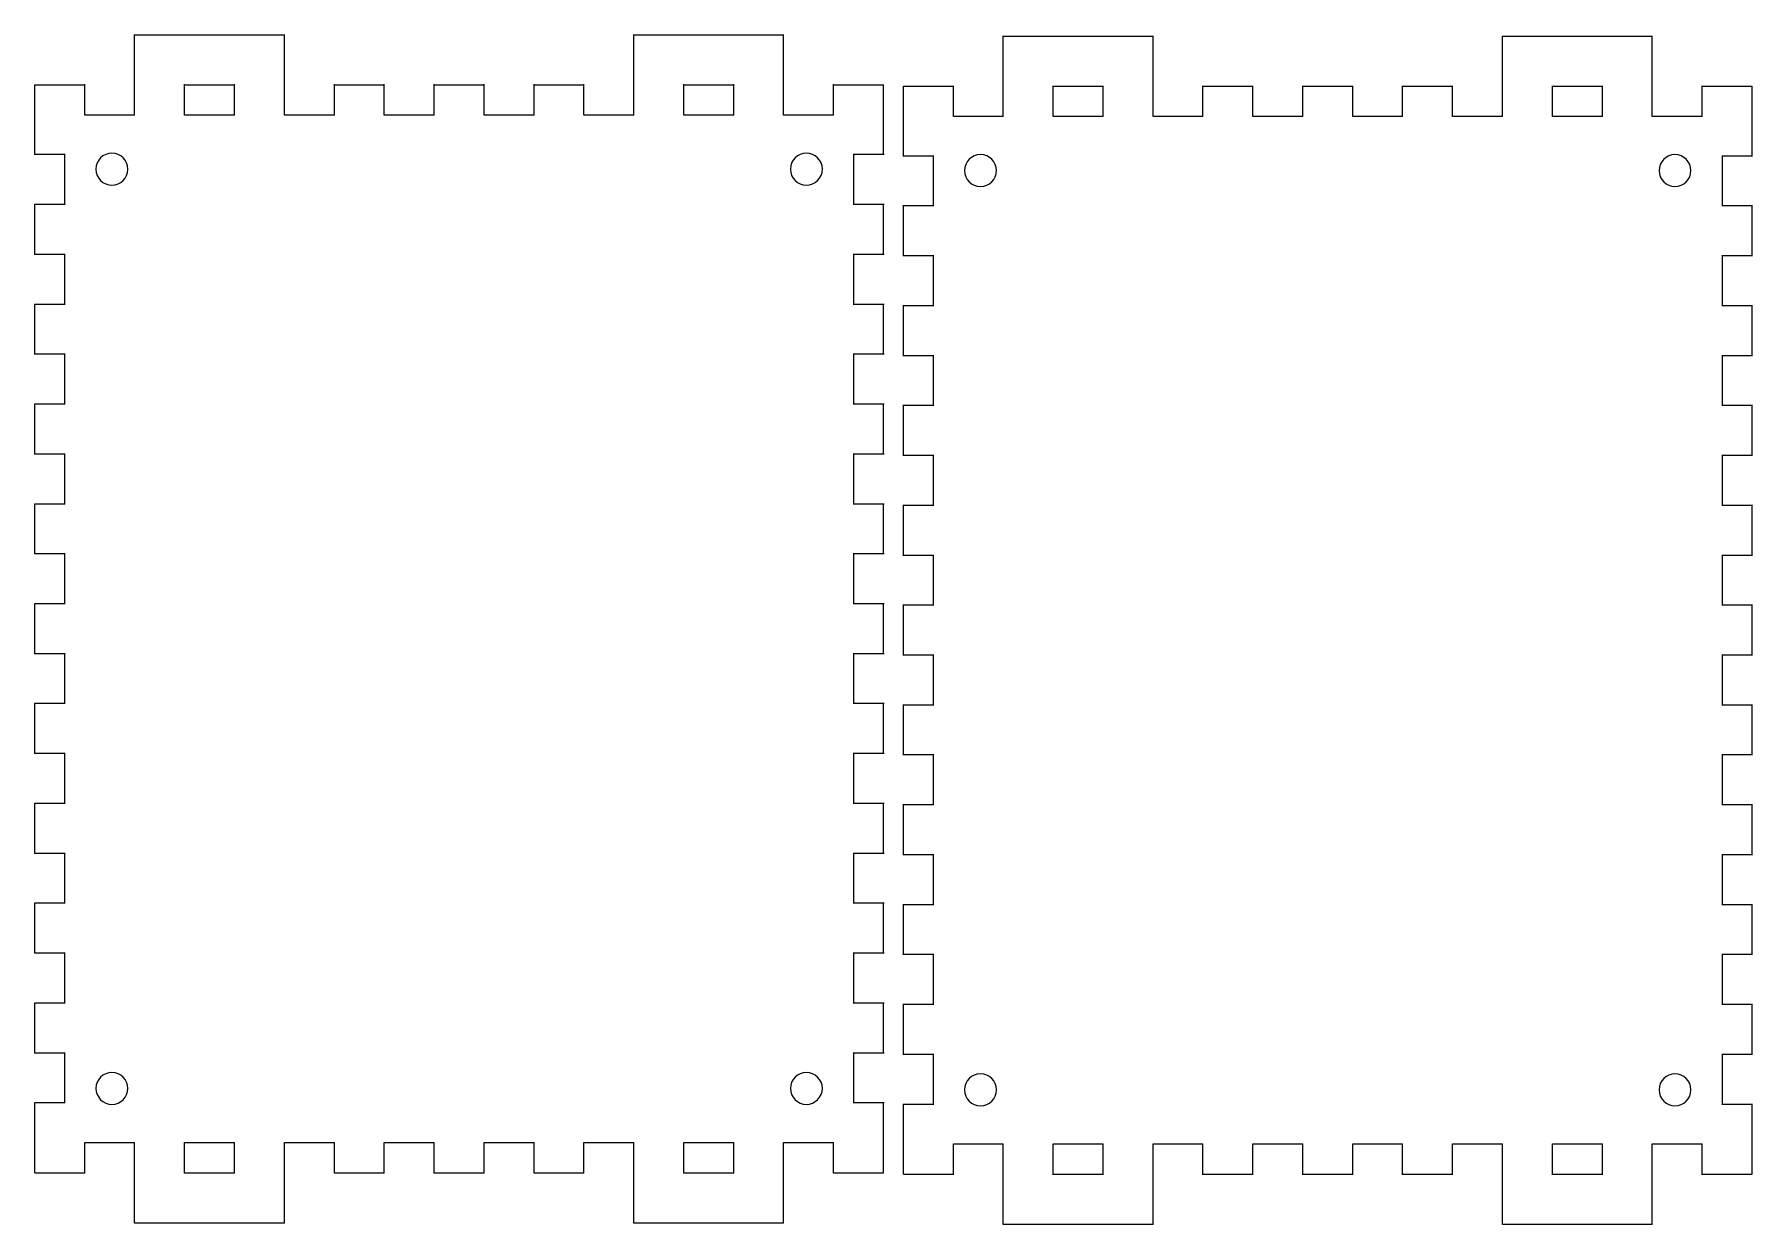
# Model space of a CAD drawing. Header units: centimetres. Extents: x -17.6 to 17, y -10.6 to 13.3.
# Drawn here: x -0.18 to 17.03, y -10.64 to 1.29 of the extents above; entities that cross this region are included whole.
import ezdxf

# ---------------------------------------------------------------- set-up
doc = ezdxf.new("R2010")
doc.units = ezdxf.units.CM
doc.header["$MEASUREMENT"] = 0
doc.layers.add('Layer 1', color=7, linetype='Continuous')

msp = doc.modelspace()

# ---------------------------------------------------------------- linework, layer by layer
at = {"layer": 'Layer 1', "lineweight": 9}
for points in [[(0.82829, 0.47715), (0.82829, 0.47715), (0.82829, 1.28715), (0.82829, 1.28715)], [(0.82829, 1.28215), (0.82829, 1.28215), (2.32829, 1.28215), (2.32829, 1.28215)], [(2.32829, 0.47715), (2.32829, 0.47715), (2.32829, 1.28715), (2.32829, 1.28715)], [(5.82829, 0.47715), (5.82829, 0.47715), (5.82829, 1.28715), (5.82829, 1.28715)], [(5.82829, 1.28215), (5.82829, 1.28215), (7.32829, 1.28215), (7.32829, 1.28215)], [(7.32829, 0.47715), (7.32829, 0.47715), (7.32829, 1.28715), (7.32829, 1.28715)], [(9.52829, 0.46286), (9.52829, 0.46286), (9.52829, 1.27286), (9.52829, 1.27286)], [(9.52829, 1.26786), (9.52829, 1.26786), (11.02829, 1.26786), (11.02829, 1.26786)], [(11.02829, 0.46286), (11.02829, 0.46286), (11.02829, 1.27286), (11.02829, 1.27286)], [(14.52829, 0.46286), (14.52829, 0.46286), (14.52829, 1.27286), (14.52829, 1.27286)], [(14.52829, 1.26786), (14.52829, 1.26786), (16.02829, 1.26786), (16.02829, 1.26786)], [(16.02829, 0.46286), (16.02829, 0.46286), (16.02829, 1.27286), (16.02829, 1.27286)], [(-0.17131, 0.08215), (-0.17131, 0.08215), (-0.17131, 0.78215), (-0.17131, 0.78215)], [(-0.17131, 0.78215), (-0.17131, 0.78215), (0.32829, 0.78215), (0.32829, 0.78215)], [(0.32829, 0.47715), (0.32829, 0.47715), (0.32829, 0.78715), (0.32829, 0.78715)], [(1.32829, 0.47715), (1.32829, 0.47715), (1.32829, 0.78715), (1.32829, 0.78715)], [(1.32829, 0.78215), (1.32829, 0.78215), (1.82829, 0.78215), (1.82829, 0.78215)], [(1.82829, 0.47715), (1.82829, 0.47715), (1.82829, 0.78715), (1.82829, 0.78715)], [(2.82829, 0.47715), (2.82829, 0.47715), (2.82829, 0.78715), (2.82829, 0.78715)], [(2.82829, 0.78215), (2.82829, 0.78215), (3.32829, 0.78215), (3.32829, 0.78215)], [(3.32829, 0.47715), (3.32829, 0.47715), (3.32829, 0.78715), (3.32829, 0.78715)], [(3.82829, 0.47715), (3.82829, 0.47715), (3.82829, 0.78715), (3.82829, 0.78715)], [(3.82829, 0.78215), (3.82829, 0.78215), (4.32829, 0.78215), (4.32829, 0.78215)], [(4.32829, 0.47715), (4.32829, 0.47715), (4.32829, 0.78715), (4.32829, 0.78715)], [(4.82829, 0.47715), (4.82829, 0.47715), (4.82829, 0.78715), (4.82829, 0.78715)], [(4.82829, 0.78215), (4.82829, 0.78215), (5.32829, 0.78215), (5.32829, 0.78215)], [(5.32829, 0.47715), (5.32829, 0.47715), (5.32829, 0.78715), (5.32829, 0.78715)], [(6.32829, 0.47715), (6.32829, 0.47715), (6.32829, 0.78715), (6.32829, 0.78715)], [(6.32829, 0.78215), (6.32829, 0.78215), (6.82829, 0.78215), (6.82829, 0.78215)], [(6.82829, 0.47715), (6.82829, 0.47715), (6.82829, 0.78715), (6.82829, 0.78715)], [(7.82829, 0.47715), (7.82829, 0.47715), (7.82829, 0.78715), (7.82829, 0.78715)], [(7.82829, 0.78215), (7.82829, 0.78215), (8.32789, 0.78215), (8.32789, 0.78215)], [(8.32789, 0.08215), (8.32789, 0.08215), (8.32789, 0.78215), (8.32789, 0.78215)], [(8.52869, 0.06786), (8.52869, 0.06786), (8.52869, 0.76786), (8.52869, 0.76786)], [(8.52869, 0.76786), (8.52869, 0.76786), (9.02829, 0.76786), (9.02829, 0.76786)], [(9.02829, 0.46286), (9.02829, 0.46286), (9.02829, 0.77286), (9.02829, 0.77286)], [(10.02829, 0.46286), (10.02829, 0.46286), (10.02829, 0.77286), (10.02829, 0.77286)], [(10.02829, 0.76786), (10.02829, 0.76786), (10.52829, 0.76786), (10.52829, 0.76786)], [(10.52829, 0.46286), (10.52829, 0.46286), (10.52829, 0.77286), (10.52829, 0.77286)], [(11.52829, 0.46286), (11.52829, 0.46286), (11.52829, 0.77286), (11.52829, 0.77286)], [(11.52829, 0.76786), (11.52829, 0.76786), (12.02829, 0.76786), (12.02829, 0.76786)], [(12.02829, 0.46286), (12.02829, 0.46286), (12.02829, 0.77286), (12.02829, 0.77286)], [(12.52829, 0.46286), (12.52829, 0.46286), (12.52829, 0.77286), (12.52829, 0.77286)], [(12.52829, 0.76786), (12.52829, 0.76786), (13.02829, 0.76786), (13.02829, 0.76786)], [(13.02829, 0.46286), (13.02829, 0.46286), (13.02829, 0.77286), (13.02829, 0.77286)], [(13.52829, 0.46286), (13.52829, 0.46286), (13.52829, 0.77286), (13.52829, 0.77286)], [(13.52829, 0.76786), (13.52829, 0.76786), (14.02829, 0.76786), (14.02829, 0.76786)], [(14.02829, 0.46286), (14.02829, 0.46286), (14.02829, 0.77286), (14.02829, 0.77286)], [(15.02829, 0.46286), (15.02829, 0.46286), (15.02829, 0.77286), (15.02829, 0.77286)], [(15.02829, 0.76786), (15.02829, 0.76786), (15.52829, 0.76786), (15.52829, 0.76786)], [(15.52829, 0.46286), (15.52829, 0.46286), (15.52829, 0.77286), (15.52829, 0.77286)], [(16.52829, 0.46286), (16.52829, 0.46286), (16.52829, 0.77286), (16.52829, 0.77286)], [(16.52829, 0.76786), (16.52829, 0.76786), (17.02789, 0.76786), (17.02789, 0.76786)], [(17.02789, 0.06786), (17.02789, 0.06786), (17.02789, 0.76786), (17.02789, 0.76786)], [(0.32829, 0.48215), (0.32829, 0.48215), (0.82829, 0.48215), (0.82829, 0.48215)], [(1.32829, 0.48215), (1.32829, 0.48215), (1.82829, 0.48215), (1.82829, 0.48215)], [(2.32829, 0.48215), (2.32829, 0.48215), (2.82829, 0.48215), (2.82829, 0.48215)], [(3.32829, 0.48215), (3.32829, 0.48215), (3.82829, 0.48215), (3.82829, 0.48215)], [(4.32829, 0.48215), (4.32829, 0.48215), (4.82829, 0.48215), (4.82829, 0.48215)], [(5.32829, 0.48215), (5.32829, 0.48215), (5.82829, 0.48215), (5.82829, 0.48215)], [(6.32829, 0.48215), (6.32829, 0.48215), (6.82829, 0.48215), (6.82829, 0.48215)], [(7.32829, 0.48215), (7.32829, 0.48215), (7.82829, 0.48215), (7.82829, 0.48215)], [(9.02829, 0.46786), (9.02829, 0.46786), (9.52829, 0.46786), (9.52829, 0.46786)], [(10.02829, 0.46786), (10.02829, 0.46786), (10.52829, 0.46786), (10.52829, 0.46786)], [(11.02829, 0.46786), (11.02829, 0.46786), (11.52829, 0.46786), (11.52829, 0.46786)], [(12.02829, 0.46786), (12.02829, 0.46786), (12.52829, 0.46786), (12.52829, 0.46786)], [(13.02829, 0.46786), (13.02829, 0.46786), (13.52829, 0.46786), (13.52829, 0.46786)], [(14.02829, 0.46786), (14.02829, 0.46786), (14.52829, 0.46786), (14.52829, 0.46786)], [(15.02829, 0.46786), (15.02829, 0.46786), (15.52829, 0.46786), (15.52829, 0.46786)], [(16.02829, 0.46786), (16.02829, 0.46786), (16.52829, 0.46786), (16.52829, 0.46786)], [(0.13369, 0.08215), (0.13369, 0.08215), (-0.17631, 0.08215), (-0.17631, 0.08215)], [(0.1287, -0.41785), (0.1287, -0.41785), (0.1287, 0.08215), (0.1287, 0.08215)], [(8.33369, 0.08215), (8.33369, 0.08215), (8.02369, 0.08215), (8.02369, 0.08215)], [(8.02789, 0.08215), (8.02789, 0.08215), (8.02789, -0.41785), (8.02789, -0.41785)], [(8.83369, 0.06786), (8.83369, 0.06786), (8.52369, 0.06786), (8.52369, 0.06786)], [(8.8287, -0.43214), (8.8287, -0.43214), (8.8287, 0.06786), (8.8287, 0.06786)], [(17.03369, 0.06786), (17.03369, 0.06786), (16.72369, 0.06786), (16.72369, 0.06786)], [(16.72789, 0.06786), (16.72789, 0.06786), (16.72789, -0.43214), (16.72789, -0.43214)], [(0.13369, -0.41785), (0.13369, -0.41785), (-0.17631, -0.41785), (-0.17631, -0.41785)], [(-0.17131, -0.91785), (-0.17131, -0.91785), (-0.17131, -0.41785), (-0.17131, -0.41785)], [(8.33369, -0.41785), (8.33369, -0.41785), (8.02369, -0.41785), (8.02369, -0.41785)], [(8.32789, -0.91785), (8.32789, -0.91785), (8.32789, -0.41785), (8.32789, -0.41785)], [(8.83369, -0.43214), (8.83369, -0.43214), (8.52369, -0.43214), (8.52369, -0.43214)], [(8.52869, -0.93214), (8.52869, -0.93214), (8.52869, -0.43214), (8.52869, -0.43214)], [(17.03369, -0.43214), (17.03369, -0.43214), (16.72369, -0.43214), (16.72369, -0.43214)], [(17.02789, -0.93214), (17.02789, -0.93214), (17.02789, -0.43214), (17.02789, -0.43214)], [(0.13369, -0.91785), (0.13369, -0.91785), (-0.17631, -0.91785), (-0.17631, -0.91785)], [(0.1287, -1.41785), (0.1287, -1.41785), (0.1287, -0.91785), (0.1287, -0.91785)], [(8.33369, -0.91785), (8.33369, -0.91785), (8.02369, -0.91785), (8.02369, -0.91785)], [(8.02789, -0.91785), (8.02789, -0.91785), (8.02789, -1.41785), (8.02789, -1.41785)], [(8.83369, -0.93214), (8.83369, -0.93214), (8.52369, -0.93214), (8.52369, -0.93214)], [(8.8287, -1.43214), (8.8287, -1.43214), (8.8287, -0.93214), (8.8287, -0.93214)], [(17.03369, -0.93214), (17.03369, -0.93214), (16.72369, -0.93214), (16.72369, -0.93214)], [(16.72789, -0.93214), (16.72789, -0.93214), (16.72789, -1.43214), (16.72789, -1.43214)], [(0.13369, -1.41785), (0.13369, -1.41785), (-0.17631, -1.41785), (-0.17631, -1.41785)], [(-0.17131, -1.91785), (-0.17131, -1.91785), (-0.17131, -1.41785), (-0.17131, -1.41785)], [(8.33369, -1.41785), (8.33369, -1.41785), (8.02369, -1.41785), (8.02369, -1.41785)], [(8.32789, -1.91785), (8.32789, -1.91785), (8.32789, -1.41785), (8.32789, -1.41785)], [(8.83369, -1.43214), (8.83369, -1.43214), (8.52369, -1.43214), (8.52369, -1.43214)], [(8.52869, -1.93214), (8.52869, -1.93214), (8.52869, -1.43214), (8.52869, -1.43214)], [(17.03369, -1.43214), (17.03369, -1.43214), (16.72369, -1.43214), (16.72369, -1.43214)], [(17.02789, -1.93214), (17.02789, -1.93214), (17.02789, -1.43214), (17.02789, -1.43214)], [(0.13369, -1.91785), (0.13369, -1.91785), (-0.17631, -1.91785), (-0.17631, -1.91785)], [(0.1287, -2.41785), (0.1287, -2.41785), (0.1287, -1.91785), (0.1287, -1.91785)], [(8.33369, -1.91785), (8.33369, -1.91785), (8.02369, -1.91785), (8.02369, -1.91785)], [(8.02789, -1.91785), (8.02789, -1.91785), (8.02789, -2.41785), (8.02789, -2.41785)], [(8.83369, -1.93214), (8.83369, -1.93214), (8.52369, -1.93214), (8.52369, -1.93214)], [(8.8287, -2.43214), (8.8287, -2.43214), (8.8287, -1.93214), (8.8287, -1.93214)], [(17.03369, -1.93214), (17.03369, -1.93214), (16.72369, -1.93214), (16.72369, -1.93214)], [(16.72789, -1.93214), (16.72789, -1.93214), (16.72789, -2.43214), (16.72789, -2.43214)], [(0.13369, -2.41785), (0.13369, -2.41785), (-0.17631, -2.41785), (-0.17631, -2.41785)], [(-0.17131, -2.91785), (-0.17131, -2.91785), (-0.17131, -2.41785), (-0.17131, -2.41785)], [(8.33369, -2.41785), (8.33369, -2.41785), (8.02369, -2.41785), (8.02369, -2.41785)], [(8.32789, -2.91785), (8.32789, -2.91785), (8.32789, -2.41785), (8.32789, -2.41785)], [(8.83369, -2.43214), (8.83369, -2.43214), (8.52369, -2.43214), (8.52369, -2.43214)], [(8.52869, -2.93214), (8.52869, -2.93214), (8.52869, -2.43214), (8.52869, -2.43214)], [(17.03369, -2.43214), (17.03369, -2.43214), (16.72369, -2.43214), (16.72369, -2.43214)], [(17.02789, -2.93214), (17.02789, -2.93214), (17.02789, -2.43214), (17.02789, -2.43214)], [(0.13369, -2.91785), (0.13369, -2.91785), (-0.17631, -2.91785), (-0.17631, -2.91785)], [(0.1287, -3.41785), (0.1287, -3.41785), (0.1287, -2.91785), (0.1287, -2.91785)], [(8.33369, -2.91785), (8.33369, -2.91785), (8.02369, -2.91785), (8.02369, -2.91785)], [(8.02789, -2.91785), (8.02789, -2.91785), (8.02789, -3.41785), (8.02789, -3.41785)], [(8.83369, -2.93214), (8.83369, -2.93214), (8.52369, -2.93214), (8.52369, -2.93214)], [(8.8287, -3.43214), (8.8287, -3.43214), (8.8287, -2.93214), (8.8287, -2.93214)], [(17.03369, -2.93214), (17.03369, -2.93214), (16.72369, -2.93214), (16.72369, -2.93214)], [(16.72789, -2.93214), (16.72789, -2.93214), (16.72789, -3.43214), (16.72789, -3.43214)], [(0.13369, -3.41785), (0.13369, -3.41785), (-0.17631, -3.41785), (-0.17631, -3.41785)], [(-0.17131, -3.91785), (-0.17131, -3.91785), (-0.17131, -3.41785), (-0.17131, -3.41785)], [(8.33369, -3.41785), (8.33369, -3.41785), (8.02369, -3.41785), (8.02369, -3.41785)], [(8.32789, -3.91785), (8.32789, -3.91785), (8.32789, -3.41785), (8.32789, -3.41785)], [(8.83369, -3.43214), (8.83369, -3.43214), (8.52369, -3.43214), (8.52369, -3.43214)], [(8.52869, -3.93214), (8.52869, -3.93214), (8.52869, -3.43214), (8.52869, -3.43214)], [(17.03369, -3.43214), (17.03369, -3.43214), (16.72369, -3.43214), (16.72369, -3.43214)], [(17.02789, -3.93214), (17.02789, -3.93214), (17.02789, -3.43214), (17.02789, -3.43214)], [(0.13369, -3.91785), (0.13369, -3.91785), (-0.17631, -3.91785), (-0.17631, -3.91785)], [(0.1287, -4.41785), (0.1287, -4.41785), (0.1287, -3.91785), (0.1287, -3.91785)], [(8.33369, -3.91785), (8.33369, -3.91785), (8.02369, -3.91785), (8.02369, -3.91785)], [(8.02789, -3.91785), (8.02789, -3.91785), (8.02789, -4.41785), (8.02789, -4.41785)], [(8.83369, -3.93214), (8.83369, -3.93214), (8.52369, -3.93214), (8.52369, -3.93214)], [(8.8287, -4.43214), (8.8287, -4.43214), (8.8287, -3.93214), (8.8287, -3.93214)], [(17.03369, -3.93214), (17.03369, -3.93214), (16.72369, -3.93214), (16.72369, -3.93214)], [(16.72789, -3.93214), (16.72789, -3.93214), (16.72789, -4.43214), (16.72789, -4.43214)], [(0.13369, -4.41785), (0.13369, -4.41785), (-0.17631, -4.41785), (-0.17631, -4.41785)], [(-0.17131, -4.91785), (-0.17131, -4.91785), (-0.17131, -4.41785), (-0.17131, -4.41785)], [(8.33369, -4.41785), (8.33369, -4.41785), (8.02369, -4.41785), (8.02369, -4.41785)], [(8.32789, -4.91785), (8.32789, -4.91785), (8.32789, -4.41785), (8.32789, -4.41785)], [(8.83369, -4.43214), (8.83369, -4.43214), (8.52369, -4.43214), (8.52369, -4.43214)], [(8.52869, -4.93214), (8.52869, -4.93214), (8.52869, -4.43214), (8.52869, -4.43214)], [(17.03369, -4.43214), (17.03369, -4.43214), (16.72369, -4.43214), (16.72369, -4.43214)], [(17.02789, -4.93214), (17.02789, -4.93214), (17.02789, -4.43214), (17.02789, -4.43214)], [(0.13369, -4.91785), (0.13369, -4.91785), (-0.17631, -4.91785), (-0.17631, -4.91785)], [(0.1287, -5.41785), (0.1287, -5.41785), (0.1287, -4.91785), (0.1287, -4.91785)], [(8.33369, -4.91785), (8.33369, -4.91785), (8.02369, -4.91785), (8.02369, -4.91785)], [(8.02789, -4.91785), (8.02789, -4.91785), (8.02789, -5.41785), (8.02789, -5.41785)], [(8.83369, -4.93214), (8.83369, -4.93214), (8.52369, -4.93214), (8.52369, -4.93214)], [(8.8287, -5.43214), (8.8287, -5.43214), (8.8287, -4.93214), (8.8287, -4.93214)], [(17.03369, -4.93214), (17.03369, -4.93214), (16.72369, -4.93214), (16.72369, -4.93214)], [(16.72789, -4.93214), (16.72789, -4.93214), (16.72789, -5.43214), (16.72789, -5.43214)], [(0.13369, -5.41785), (0.13369, -5.41785), (-0.17631, -5.41785), (-0.17631, -5.41785)], [(-0.17131, -5.91785), (-0.17131, -5.91785), (-0.17131, -5.41785), (-0.17131, -5.41785)], [(8.33369, -5.41785), (8.33369, -5.41785), (8.02369, -5.41785), (8.02369, -5.41785)], [(8.32789, -5.91785), (8.32789, -5.91785), (8.32789, -5.41785), (8.32789, -5.41785)], [(8.83369, -5.43214), (8.83369, -5.43214), (8.52369, -5.43214), (8.52369, -5.43214)], [(8.52869, -5.93214), (8.52869, -5.93214), (8.52869, -5.43214), (8.52869, -5.43214)], [(17.03369, -5.43214), (17.03369, -5.43214), (16.72369, -5.43214), (16.72369, -5.43214)], [(17.02789, -5.93214), (17.02789, -5.93214), (17.02789, -5.43214), (17.02789, -5.43214)], [(0.13369, -5.91785), (0.13369, -5.91785), (-0.17631, -5.91785), (-0.17631, -5.91785)], [(0.1287, -6.41785), (0.1287, -6.41785), (0.1287, -5.91785), (0.1287, -5.91785)], [(8.33369, -5.91785), (8.33369, -5.91785), (8.02369, -5.91785), (8.02369, -5.91785)], [(8.02789, -5.91785), (8.02789, -5.91785), (8.02789, -6.41785), (8.02789, -6.41785)], [(8.83369, -5.93214), (8.83369, -5.93214), (8.52369, -5.93214), (8.52369, -5.93214)], [(8.8287, -6.43214), (8.8287, -6.43214), (8.8287, -5.93214), (8.8287, -5.93214)], [(17.03369, -5.93214), (17.03369, -5.93214), (16.72369, -5.93214), (16.72369, -5.93214)], [(16.72789, -5.93214), (16.72789, -5.93214), (16.72789, -6.43214), (16.72789, -6.43214)], [(0.13369, -6.41785), (0.13369, -6.41785), (-0.17631, -6.41785), (-0.17631, -6.41785)], [(-0.17131, -6.91785), (-0.17131, -6.91785), (-0.17131, -6.41785), (-0.17131, -6.41785)], [(8.33369, -6.41785), (8.33369, -6.41785), (8.02369, -6.41785), (8.02369, -6.41785)], [(8.32789, -6.91785), (8.32789, -6.91785), (8.32789, -6.41785), (8.32789, -6.41785)], [(8.83369, -6.43214), (8.83369, -6.43214), (8.52369, -6.43214), (8.52369, -6.43214)], [(8.52869, -6.93214), (8.52869, -6.93214), (8.52869, -6.43214), (8.52869, -6.43214)], [(17.03369, -6.43214), (17.03369, -6.43214), (16.72369, -6.43214), (16.72369, -6.43214)], [(17.02789, -6.93214), (17.02789, -6.93214), (17.02789, -6.43214), (17.02789, -6.43214)], [(0.13369, -6.91785), (0.13369, -6.91785), (-0.17631, -6.91785), (-0.17631, -6.91785)], [(0.1287, -7.41785), (0.1287, -7.41785), (0.1287, -6.91785), (0.1287, -6.91785)], [(8.33369, -6.91785), (8.33369, -6.91785), (8.02369, -6.91785), (8.02369, -6.91785)], [(8.02789, -6.91785), (8.02789, -6.91785), (8.02789, -7.41785), (8.02789, -7.41785)], [(8.83369, -6.93214), (8.83369, -6.93214), (8.52369, -6.93214), (8.52369, -6.93214)], [(8.8287, -7.43214), (8.8287, -7.43214), (8.8287, -6.93214), (8.8287, -6.93214)], [(17.03369, -6.93214), (17.03369, -6.93214), (16.72369, -6.93214), (16.72369, -6.93214)], [(16.72789, -6.93214), (16.72789, -6.93214), (16.72789, -7.43214), (16.72789, -7.43214)], [(0.13369, -7.41785), (0.13369, -7.41785), (-0.17631, -7.41785), (-0.17631, -7.41785)], [(-0.17131, -7.91785), (-0.17131, -7.91785), (-0.17131, -7.41785), (-0.17131, -7.41785)], [(8.33369, -7.41785), (8.33369, -7.41785), (8.02369, -7.41785), (8.02369, -7.41785)], [(8.32789, -7.91785), (8.32789, -7.91785), (8.32789, -7.41785), (8.32789, -7.41785)], [(8.83369, -7.43214), (8.83369, -7.43214), (8.52369, -7.43214), (8.52369, -7.43214)], [(8.52869, -7.93214), (8.52869, -7.93214), (8.52869, -7.43214), (8.52869, -7.43214)], [(17.03369, -7.43214), (17.03369, -7.43214), (16.72369, -7.43214), (16.72369, -7.43214)], [(17.02789, -7.93214), (17.02789, -7.93214), (17.02789, -7.43214), (17.02789, -7.43214)], [(0.13369, -7.91785), (0.13369, -7.91785), (-0.17631, -7.91785), (-0.17631, -7.91785)], [(0.1287, -8.41785), (0.1287, -8.41785), (0.1287, -7.91785), (0.1287, -7.91785)], [(8.33369, -7.91785), (8.33369, -7.91785), (8.02369, -7.91785), (8.02369, -7.91785)], [(8.02789, -7.91785), (8.02789, -7.91785), (8.02789, -8.41785), (8.02789, -8.41785)], [(8.83369, -7.93214), (8.83369, -7.93214), (8.52369, -7.93214), (8.52369, -7.93214)], [(8.8287, -8.43214), (8.8287, -8.43214), (8.8287, -7.93214), (8.8287, -7.93214)], [(17.03369, -7.93214), (17.03369, -7.93214), (16.72369, -7.93214), (16.72369, -7.93214)], [(16.72789, -7.93214), (16.72789, -7.93214), (16.72789, -8.43214), (16.72789, -8.43214)], [(0.13369, -8.41785), (0.13369, -8.41785), (-0.17631, -8.41785), (-0.17631, -8.41785)], [(-0.17131, -8.91785), (-0.17131, -8.91785), (-0.17131, -8.41785), (-0.17131, -8.41785)], [(8.33369, -8.41785), (8.33369, -8.41785), (8.02369, -8.41785), (8.02369, -8.41785)], [(8.32789, -8.91785), (8.32789, -8.91785), (8.32789, -8.41785), (8.32789, -8.41785)], [(8.83369, -8.43214), (8.83369, -8.43214), (8.52369, -8.43214), (8.52369, -8.43214)], [(8.52869, -8.93214), (8.52869, -8.93214), (8.52869, -8.43214), (8.52869, -8.43214)], [(17.03369, -8.43214), (17.03369, -8.43214), (16.72369, -8.43214), (16.72369, -8.43214)], [(17.02789, -8.93214), (17.02789, -8.93214), (17.02789, -8.43214), (17.02789, -8.43214)], [(0.13369, -8.91785), (0.13369, -8.91785), (-0.17631, -8.91785), (-0.17631, -8.91785)], [(0.1287, -9.41785), (0.1287, -9.41785), (0.1287, -8.91785), (0.1287, -8.91785)], [(8.33369, -8.91785), (8.33369, -8.91785), (8.02369, -8.91785), (8.02369, -8.91785)], [(8.02789, -8.91785), (8.02789, -8.91785), (8.02789, -9.41785), (8.02789, -9.41785)], [(8.83369, -8.93214), (8.83369, -8.93214), (8.52369, -8.93214), (8.52369, -8.93214)], [(8.8287, -9.43214), (8.8287, -9.43214), (8.8287, -8.93214), (8.8287, -8.93214)], [(17.03369, -8.93214), (17.03369, -8.93214), (16.72369, -8.93214), (16.72369, -8.93214)], [(16.72789, -8.93214), (16.72789, -8.93214), (16.72789, -9.43214), (16.72789, -9.43214)], [(0.13369, -9.41785), (0.13369, -9.41785), (-0.17631, -9.41785), (-0.17631, -9.41785)], [(-0.17131, -10.11785), (-0.17131, -10.11785), (-0.17131, -9.41785), (-0.17131, -9.41785)], [(8.33369, -9.41785), (8.33369, -9.41785), (8.02369, -9.41785), (8.02369, -9.41785)], [(8.32789, -10.11785), (8.32789, -10.11785), (8.32789, -9.41785), (8.32789, -9.41785)], [(8.83369, -9.43214), (8.83369, -9.43214), (8.52369, -9.43214), (8.52369, -9.43214)], [(8.52869, -10.13214), (8.52869, -10.13214), (8.52869, -9.43214), (8.52869, -9.43214)], [(17.03369, -9.43214), (17.03369, -9.43214), (16.72369, -9.43214), (16.72369, -9.43214)], [(17.02789, -10.13214), (17.02789, -10.13214), (17.02789, -9.43214), (17.02789, -9.43214)], [(0.32829, -10.12285), (0.32829, -10.12285), (0.32829, -9.81285), (0.32829, -9.81285)], [(0.82829, -9.81785), (0.82829, -9.81785), (0.32829, -9.81785), (0.32829, -9.81785)], [(0.82829, -10.62285), (0.82829, -10.62285), (0.82829, -9.81285), (0.82829, -9.81285)], [(1.32829, -10.12285), (1.32829, -10.12285), (1.32829, -9.81285), (1.32829, -9.81285)], [(1.82829, -9.81785), (1.82829, -9.81785), (1.32829, -9.81785), (1.32829, -9.81785)], [(1.82829, -10.12285), (1.82829, -10.12285), (1.82829, -9.81285), (1.82829, -9.81285)], [(2.32829, -10.62285), (2.32829, -10.62285), (2.32829, -9.81285), (2.32829, -9.81285)], [(2.82829, -9.81785), (2.82829, -9.81785), (2.32829, -9.81785), (2.32829, -9.81785)], [(2.82829, -10.12285), (2.82829, -10.12285), (2.82829, -9.81285), (2.82829, -9.81285)], [(3.32829, -10.12285), (3.32829, -10.12285), (3.32829, -9.81285), (3.32829, -9.81285)], [(3.82829, -9.81785), (3.82829, -9.81785), (3.32829, -9.81785), (3.32829, -9.81785)], [(3.82829, -10.12285), (3.82829, -10.12285), (3.82829, -9.81285), (3.82829, -9.81285)], [(4.32829, -10.12285), (4.32829, -10.12285), (4.32829, -9.81285), (4.32829, -9.81285)], [(4.82829, -9.81785), (4.82829, -9.81785), (4.32829, -9.81785), (4.32829, -9.81785)], [(4.82829, -10.12285), (4.82829, -10.12285), (4.82829, -9.81285), (4.82829, -9.81285)], [(5.32829, -10.12285), (5.32829, -10.12285), (5.32829, -9.81285), (5.32829, -9.81285)], [(5.82829, -9.81785), (5.82829, -9.81785), (5.32829, -9.81785), (5.32829, -9.81785)], [(5.82829, -10.62285), (5.82829, -10.62285), (5.82829, -9.81285), (5.82829, -9.81285)], [(6.32829, -10.12285), (6.32829, -10.12285), (6.32829, -9.81285), (6.32829, -9.81285)], [(6.82829, -9.81785), (6.82829, -9.81785), (6.32829, -9.81785), (6.32829, -9.81785)], [(6.82829, -10.12285), (6.82829, -10.12285), (6.82829, -9.81285), (6.82829, -9.81285)], [(7.32829, -10.62285), (7.32829, -10.62285), (7.32829, -9.81285), (7.32829, -9.81285)], [(7.82829, -9.81785), (7.82829, -9.81785), (7.32829, -9.81785), (7.32829, -9.81785)], [(7.82829, -10.12285), (7.82829, -10.12285), (7.82829, -9.81285), (7.82829, -9.81285)], [(9.02829, -10.13714), (9.02829, -10.13714), (9.02829, -9.82714), (9.02829, -9.82714)], [(9.52829, -9.83214), (9.52829, -9.83214), (9.02829, -9.83214), (9.02829, -9.83214)], [(9.52829, -10.63714), (9.52829, -10.63714), (9.52829, -9.82714), (9.52829, -9.82714)], [(10.02829, -10.13714), (10.02829, -10.13714), (10.02829, -9.82714), (10.02829, -9.82714)], [(10.52829, -9.83214), (10.52829, -9.83214), (10.02829, -9.83214), (10.02829, -9.83214)], [(10.52829, -10.13714), (10.52829, -10.13714), (10.52829, -9.82714), (10.52829, -9.82714)], [(11.02829, -10.63714), (11.02829, -10.63714), (11.02829, -9.82714), (11.02829, -9.82714)], [(11.52829, -9.83214), (11.52829, -9.83214), (11.02829, -9.83214), (11.02829, -9.83214)], [(11.52829, -10.13714), (11.52829, -10.13714), (11.52829, -9.82714), (11.52829, -9.82714)], [(12.02829, -10.13714), (12.02829, -10.13714), (12.02829, -9.82714), (12.02829, -9.82714)], [(12.52829, -9.83214), (12.52829, -9.83214), (12.02829, -9.83214), (12.02829, -9.83214)], [(12.52829, -10.13714), (12.52829, -10.13714), (12.52829, -9.82714), (12.52829, -9.82714)], [(13.02829, -10.13714), (13.02829, -10.13714), (13.02829, -9.82714), (13.02829, -9.82714)], [(13.52829, -9.83214), (13.52829, -9.83214), (13.02829, -9.83214), (13.02829, -9.83214)], [(13.52829, -10.13714), (13.52829, -10.13714), (13.52829, -9.82714), (13.52829, -9.82714)], [(14.02829, -10.13714), (14.02829, -10.13714), (14.02829, -9.82714), (14.02829, -9.82714)], [(14.52829, -9.83214), (14.52829, -9.83214), (14.02829, -9.83214), (14.02829, -9.83214)], [(14.52829, -10.63714), (14.52829, -10.63714), (14.52829, -9.82714), (14.52829, -9.82714)], [(15.02829, -10.13714), (15.02829, -10.13714), (15.02829, -9.82714), (15.02829, -9.82714)], [(15.52829, -9.83214), (15.52829, -9.83214), (15.02829, -9.83214), (15.02829, -9.83214)], [(15.52829, -10.13714), (15.52829, -10.13714), (15.52829, -9.82714), (15.52829, -9.82714)], [(16.02829, -10.63714), (16.02829, -10.63714), (16.02829, -9.82714), (16.02829, -9.82714)], [(16.52829, -9.83214), (16.52829, -9.83214), (16.02829, -9.83214), (16.02829, -9.83214)], [(16.52829, -10.13714), (16.52829, -10.13714), (16.52829, -9.82714), (16.52829, -9.82714)], [(-0.17131, -10.11785), (-0.17131, -10.11785), (0.32829, -10.11785), (0.32829, -10.11785)], [(1.32829, -10.11785), (1.32829, -10.11785), (1.82829, -10.11785), (1.82829, -10.11785)], [(2.82829, -10.11785), (2.82829, -10.11785), (3.32829, -10.11785), (3.32829, -10.11785)], [(3.82829, -10.11785), (3.82829, -10.11785), (4.32829, -10.11785), (4.32829, -10.11785)], [(4.82829, -10.11785), (4.82829, -10.11785), (5.32829, -10.11785), (5.32829, -10.11785)], [(6.32829, -10.11785), (6.32829, -10.11785), (6.82829, -10.11785), (6.82829, -10.11785)], [(7.82829, -10.11785), (7.82829, -10.11785), (8.32789, -10.11785), (8.32789, -10.11785)], [(8.52869, -10.13214), (8.52869, -10.13214), (9.02829, -10.13214), (9.02829, -10.13214)], [(10.02829, -10.13214), (10.02829, -10.13214), (10.52829, -10.13214), (10.52829, -10.13214)], [(11.52829, -10.13214), (11.52829, -10.13214), (12.02829, -10.13214), (12.02829, -10.13214)], [(12.52829, -10.13214), (12.52829, -10.13214), (13.02829, -10.13214), (13.02829, -10.13214)], [(13.52829, -10.13214), (13.52829, -10.13214), (14.02829, -10.13214), (14.02829, -10.13214)], [(15.02829, -10.13214), (15.02829, -10.13214), (15.52829, -10.13214), (15.52829, -10.13214)], [(16.52829, -10.13214), (16.52829, -10.13214), (17.02789, -10.13214), (17.02789, -10.13214)], [(0.82829, -10.61785), (0.82829, -10.61785), (2.32829, -10.61785), (2.32829, -10.61785)], [(5.82829, -10.61785), (5.82829, -10.61785), (7.32829, -10.61785), (7.32829, -10.61785)], [(9.52829, -10.63214), (9.52829, -10.63214), (11.02829, -10.63214), (11.02829, -10.63214)], [(14.52829, -10.63214), (14.52829, -10.63214), (16.02829, -10.63214), (16.02829, -10.63214)]]:
    msp.add_open_spline(points, degree=3, dxfattribs=at)
for points in [[(0.44059, -0.06355), (0.44059, 0.02483), (0.51219, 0.09645), (0.60059, 0.09645), (0.60059, 0.09645), (0.68899, 0.09645), (0.76059, 0.02483), (0.76059, -0.06355), (0.76059, -0.06355), (0.76059, -0.15193), (0.68899, -0.22355), (0.60059, -0.22355), (0.60059, -0.22355), (0.51219, -0.22355), (0.44059, -0.15193), (0.44059, -0.06355)], [(7.39599, -0.06355), (7.39599, 0.02483), (7.46759, 0.09645), (7.55599, 0.09645), (7.55599, 0.09645), (7.64439, 0.09645), (7.71599, 0.02483), (7.71599, -0.06355), (7.71599, -0.06355), (7.71599, -0.15193), (7.64439, -0.22355), (7.55599, -0.22355), (7.55599, -0.22355), (7.46759, -0.22355), (7.39599, -0.15193), (7.39599, -0.06355)], [(9.14059, -0.07784), (9.14059, 0.01054), (9.21219, 0.08216), (9.30059, 0.08216), (9.30059, 0.08216), (9.38899, 0.08216), (9.46059, 0.01054), (9.46059, -0.07784), (9.46059, -0.07784), (9.46059, -0.16622), (9.38899, -0.23784), (9.30059, -0.23784), (9.30059, -0.23784), (9.21219, -0.23784), (9.14059, -0.16622), (9.14059, -0.07784)], [(16.09599, -0.07784), (16.09599, 0.01054), (16.16759, 0.08216), (16.25599, 0.08216), (16.25599, 0.08216), (16.34439, 0.08216), (16.41599, 0.01054), (16.41599, -0.07784), (16.41599, -0.07784), (16.41599, -0.16622), (16.34439, -0.23784), (16.25599, -0.23784), (16.25599, -0.23784), (16.16759, -0.23784), (16.09599, -0.16622), (16.09599, -0.07784)], [(0.44059, -9.27215), (0.44059, -9.18377), (0.51219, -9.11215), (0.60059, -9.11215), (0.60059, -9.11215), (0.68899, -9.11215), (0.76059, -9.18377), (0.76059, -9.27215), (0.76059, -9.27215), (0.76059, -9.36053), (0.68899, -9.43215), (0.60059, -9.43215), (0.60059, -9.43215), (0.51219, -9.43215), (0.44059, -9.36053), (0.44059, -9.27215)], [(7.39599, -9.27215), (7.39599, -9.18377), (7.46759, -9.11215), (7.55599, -9.11215), (7.55599, -9.11215), (7.64439, -9.11215), (7.71599, -9.18377), (7.71599, -9.27215), (7.71599, -9.27215), (7.71599, -9.36053), (7.64439, -9.43215), (7.55599, -9.43215), (7.55599, -9.43215), (7.46759, -9.43215), (7.39599, -9.36053), (7.39599, -9.27215)], [(9.14059, -9.28644), (9.14059, -9.19806), (9.21219, -9.12644), (9.30059, -9.12644), (9.30059, -9.12644), (9.38899, -9.12644), (9.46059, -9.19806), (9.46059, -9.28644), (9.46059, -9.28644), (9.46059, -9.37482), (9.38899, -9.44644), (9.30059, -9.44644), (9.30059, -9.44644), (9.21219, -9.44644), (9.14059, -9.37482), (9.14059, -9.28644)], [(16.09599, -9.28644), (16.09599, -9.19806), (16.16759, -9.12644), (16.25599, -9.12644), (16.25599, -9.12644), (16.34439, -9.12644), (16.41599, -9.19806), (16.41599, -9.28644), (16.41599, -9.28644), (16.41599, -9.37482), (16.34439, -9.44644), (16.25599, -9.44644), (16.25599, -9.44644), (16.16759, -9.44644), (16.09599, -9.37482), (16.09599, -9.28644)]]:
    msp.add_open_spline(points, degree=3, knots=[0, 0, 0, 0, 0.2, 0.2, 0.2, 0.2, 0.4, 0.4, 0.4, 0.4, 0.6, 0.6, 0.6, 0.6, 1, 1, 1, 1], dxfattribs=at)

doc.saveas('drawing.dxf')
